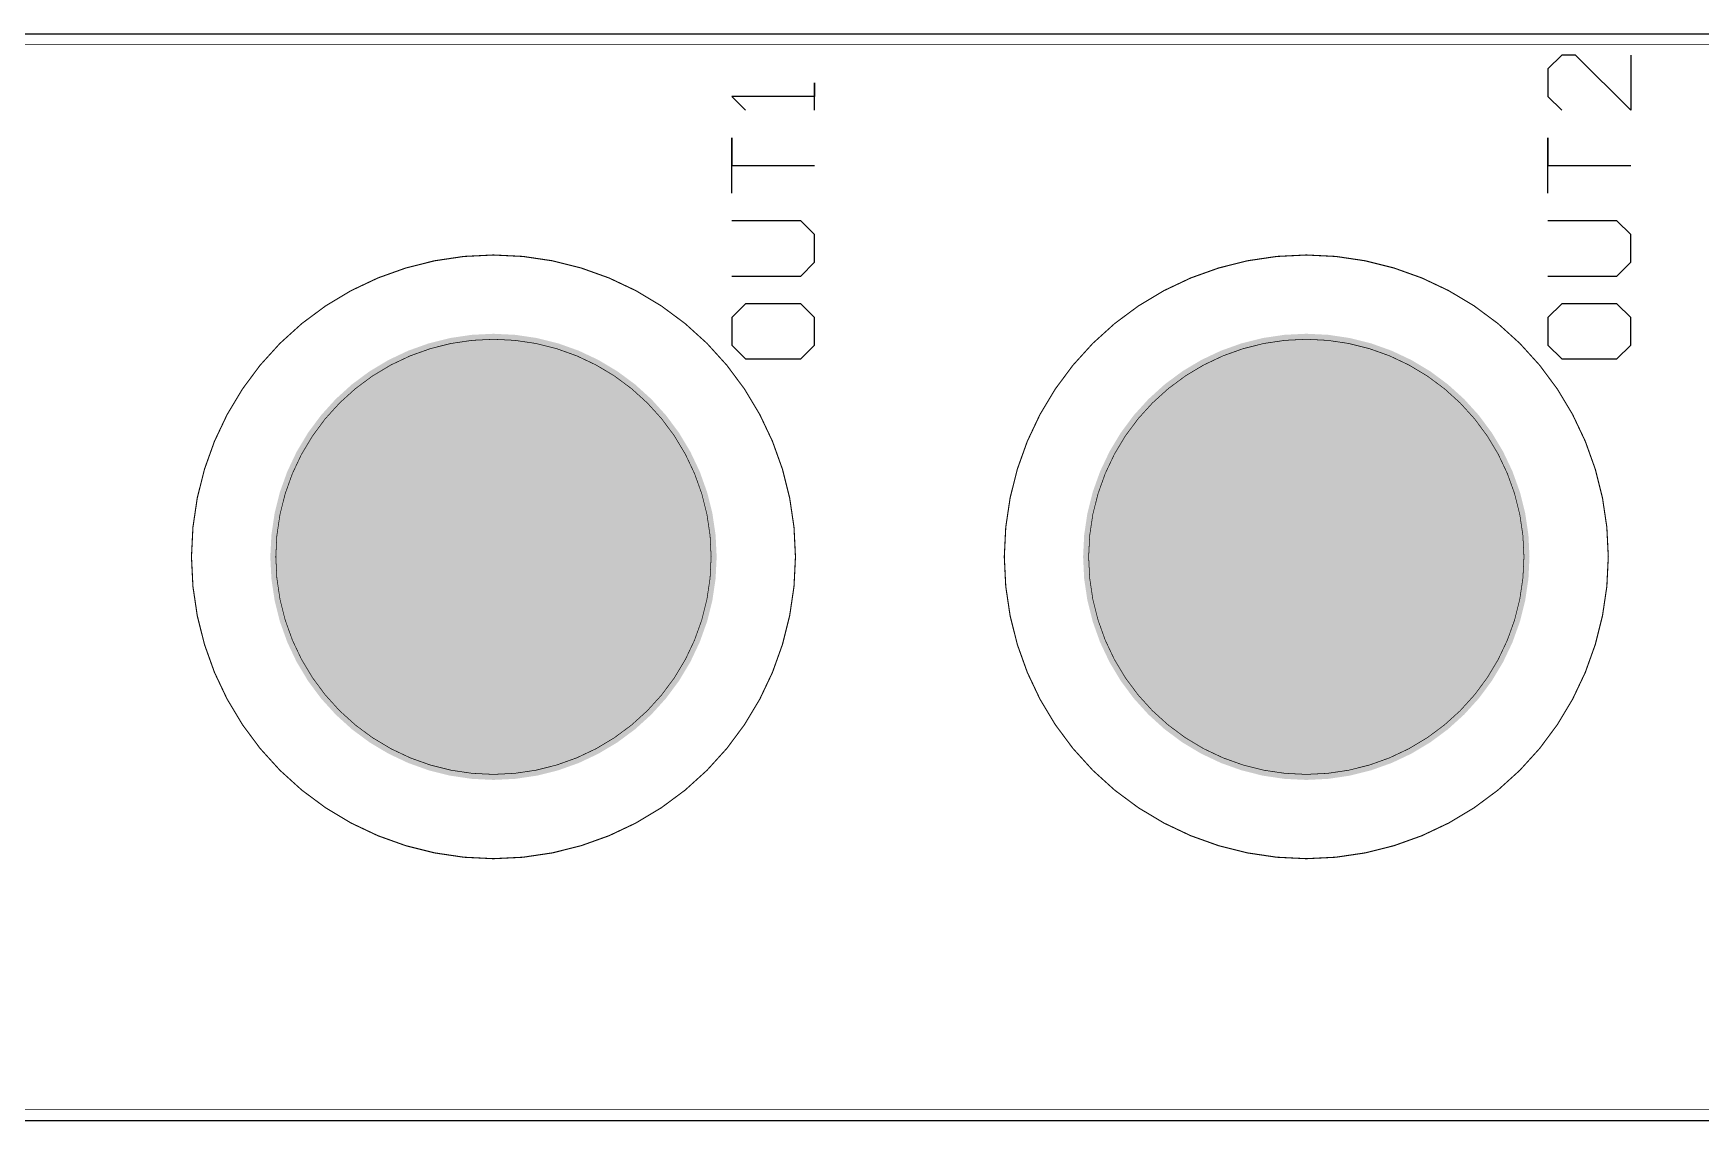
# Model space of a CAD drawing. Header units: millimetres. Extents: x 80 to 209, y 77 to 97.
# Drawn here: x 113.74 to 144.39, y 76.73 to 96.73 of the extents above; entities that cross this region are included whole.
import ezdxf

# ---------------------------------------------------------------- set-up
doc = ezdxf.new("R2010")
doc.units = ezdxf.units.MM
for name, color, linetype in [('BottomLayer', 5, 'Continuous'), ('BottomSolder', 6, 'Continuous'), ('Mechanical1', 6, 'Continuous'), ('Mechanical13', 56, 'Continuous'), ('Mechanical2', 216, 'Continuous'), ('Mechanical4', 56, 'Continuous'), ('MultiLayer', 9, 'Continuous'), ('PadHoleLayer', 156, 'Continuous'), ('TopLayer', 1, 'Continuous'), ('TopOverlay', 2, 'Continuous'), ('TopSolder', 216, 'Continuous')]:
    doc.layers.add(name, color=color, linetype=linetype)

msp = doc.modelspace()

# ---------------------------------------------------------------- linework, layer by layer
at = {"layer": 'BottomLayer', "const_width": 4}
for points in [[(120.2, 87.101, 1), (124.2, 87.101, 1)], [(135.138, 87.101, 1), (139.138, 87.101, 1)]]:
    msp.add_lwpolyline(points, format="xyb", close=True, dxfattribs=at)
at = {"layer": 'BottomSolder', "const_width": 4.102}
for points in [[(120.15, 87.101, 1), (124.251, 87.101, 1)], [(135.087, 87.101, 1), (139.189, 87.101, 1)]]:
    msp.add_lwpolyline(points, format="xyb", close=True, dxfattribs=at)
at = {"layer": 'Mechanical1'}
for points in [[(80.101, 96.72), (208.501, 96.72)], [(80.101, 76.74), (208.501, 76.74)]]:
    msp.add_lwpolyline(points, dxfattribs=at)
for points, const_width in [([(126.2, 87.101, 1), (118.2, 87.101, 1)], 0.0127), ([(141.138, 87.101, 1), (133.138, 87.101, 1)], 0.0127), ([(118.197, 87.101, 1), (118.204, 87.101, 1)], 0.00635), ([(126.197, 87.101, 1), (126.204, 87.101, 1)], 0.00635), ([(133.135, 87.101, 1), (133.141, 87.101, 1)], 0.00635), ([(141.135, 87.101, 1), (141.141, 87.101, 1)], 0.00635)]:
    msp.add_lwpolyline(points, format="xyb", close=True, dxfattribs=dict(at, const_width=const_width))
at = {"layer": 'Mechanical13'}
for points, const_width in [([(127.75, 87.101, 1), (116.65, 87.101, 1)], 0.02), ([(142.688, 87.101, 1), (131.588, 87.101, 1)], 0.02), ([(116.645, 87.101, 1), (116.655, 87.101, 1)], 0.01), ([(127.745, 87.101, 1), (127.755, 87.101, 1)], 0.01), ([(131.583, 87.101, 1), (131.593, 87.101, 1)], 0.01), ([(142.683, 87.101, 1), (142.693, 87.101, 1)], 0.01)]:
    msp.add_lwpolyline(points, format="xyb", close=True, dxfattribs=dict(at, const_width=const_width))
at = {"layer": 'Mechanical2', "const_width": 0.0127}
for points in [[(80.101, 96.72), (208.501, 96.72)], [(80.101, 76.74), (208.501, 76.74)]]:
    msp.add_lwpolyline(points, dxfattribs=at)
at = {"layer": 'Mechanical4', "const_width": 0.0127}
for points in [[(80.101, 96.52), (208.501, 96.52)], [(80.101, 76.94), (208.501, 76.94)]]:
    msp.add_lwpolyline(points, dxfattribs=at)
at = {"layer": 'MultiLayer', "const_width": 4}
for points in [[(120.2, 87.101, 1), (124.2, 87.101, 1)], [(135.138, 87.101, 1), (139.138, 87.101, 1)]]:
    msp.add_lwpolyline(points, format="xyb", close=True, dxfattribs=at)
at = {"layer": 'PadHoleLayer', "const_width": 4}
for points in [[(120.2, 87.101, 1), (124.2, 87.101, 1)], [(135.138, 87.101, 1), (139.138, 87.101, 1)]]:
    msp.add_lwpolyline(points, format="xyb", close=True, dxfattribs=at)
at = {"layer": 'TopLayer', "const_width": 4}
for points in [[(120.2, 87.101, 1), (124.2, 87.101, 1)], [(135.138, 87.101, 1), (139.138, 87.101, 1)]]:
    msp.add_lwpolyline(points, format="xyb", close=True, dxfattribs=at)
at = {"layer": 'TopOverlay'}
for p, q in [((141.832, 96.327), (141.578, 96.073)), ((142.085, 96.327), (141.832, 96.327)), ((143.101, 95.311), (142.085, 96.327)), ((143.101, 96.327), (143.101, 95.311)), ((141.578, 96.073), (141.578, 95.565)), ((128.101, 95.311), (128.101, 95.819)), ((128.101, 95.819), (128.101, 95.565)), ((128.101, 95.565), (126.578, 95.565)), ((126.578, 95.565), (126.832, 95.311)), ((141.578, 95.565), (141.832, 95.311)), ((126.578, 93.787), (126.578, 94.803)), ((126.578, 94.803), (126.578, 94.295)), ((141.578, 93.787), (141.578, 94.803)), ((141.578, 94.803), (141.578, 94.295)), ((126.578, 94.295), (128.101, 94.295)), ((141.578, 94.295), (143.101, 94.295)), ((127.847, 93.28), (126.578, 93.28)), ((128.101, 93.026), (127.847, 93.28)), ((142.847, 93.28), (141.578, 93.28)), ((143.101, 93.026), (142.847, 93.28)), ((128.101, 92.518), (128.101, 93.026)), ((143.101, 92.518), (143.101, 93.026)), ((126.578, 92.264), (127.847, 92.264)), ((127.847, 92.264), (128.101, 92.518)), ((141.578, 92.264), (142.847, 92.264)), ((142.847, 92.264), (143.101, 92.518)), ((126.832, 91.756), (126.578, 91.502)), ((127.847, 91.756), (126.832, 91.756)), ((128.101, 91.502), (127.847, 91.756)), ((141.832, 91.756), (141.578, 91.502)), ((142.847, 91.756), (141.832, 91.756)), ((143.101, 91.502), (142.847, 91.756)), ((126.578, 91.502), (126.578, 90.994)), ((128.101, 90.994), (128.101, 91.502)), ((141.578, 91.502), (141.578, 90.994)), ((143.101, 90.994), (143.101, 91.502)), ((126.578, 90.994), (126.832, 90.74)), ((126.832, 90.74), (127.847, 90.74)), ((127.847, 90.74), (128.101, 90.994)), ((141.578, 90.994), (141.832, 90.74)), ((141.832, 90.74), (142.847, 90.74)), ((142.847, 90.74), (143.101, 90.994))]:
    msp.add_line(p, q, dxfattribs=at)
at = {"layer": 'TopSolder', "const_width": 4.102}
for points in [[(120.15, 87.101, 1), (124.251, 87.101, 1)], [(135.087, 87.101, 1), (139.189, 87.101, 1)]]:
    msp.add_lwpolyline(points, format="xyb", close=True, dxfattribs=at)

doc.saveas('drawing.dxf')
